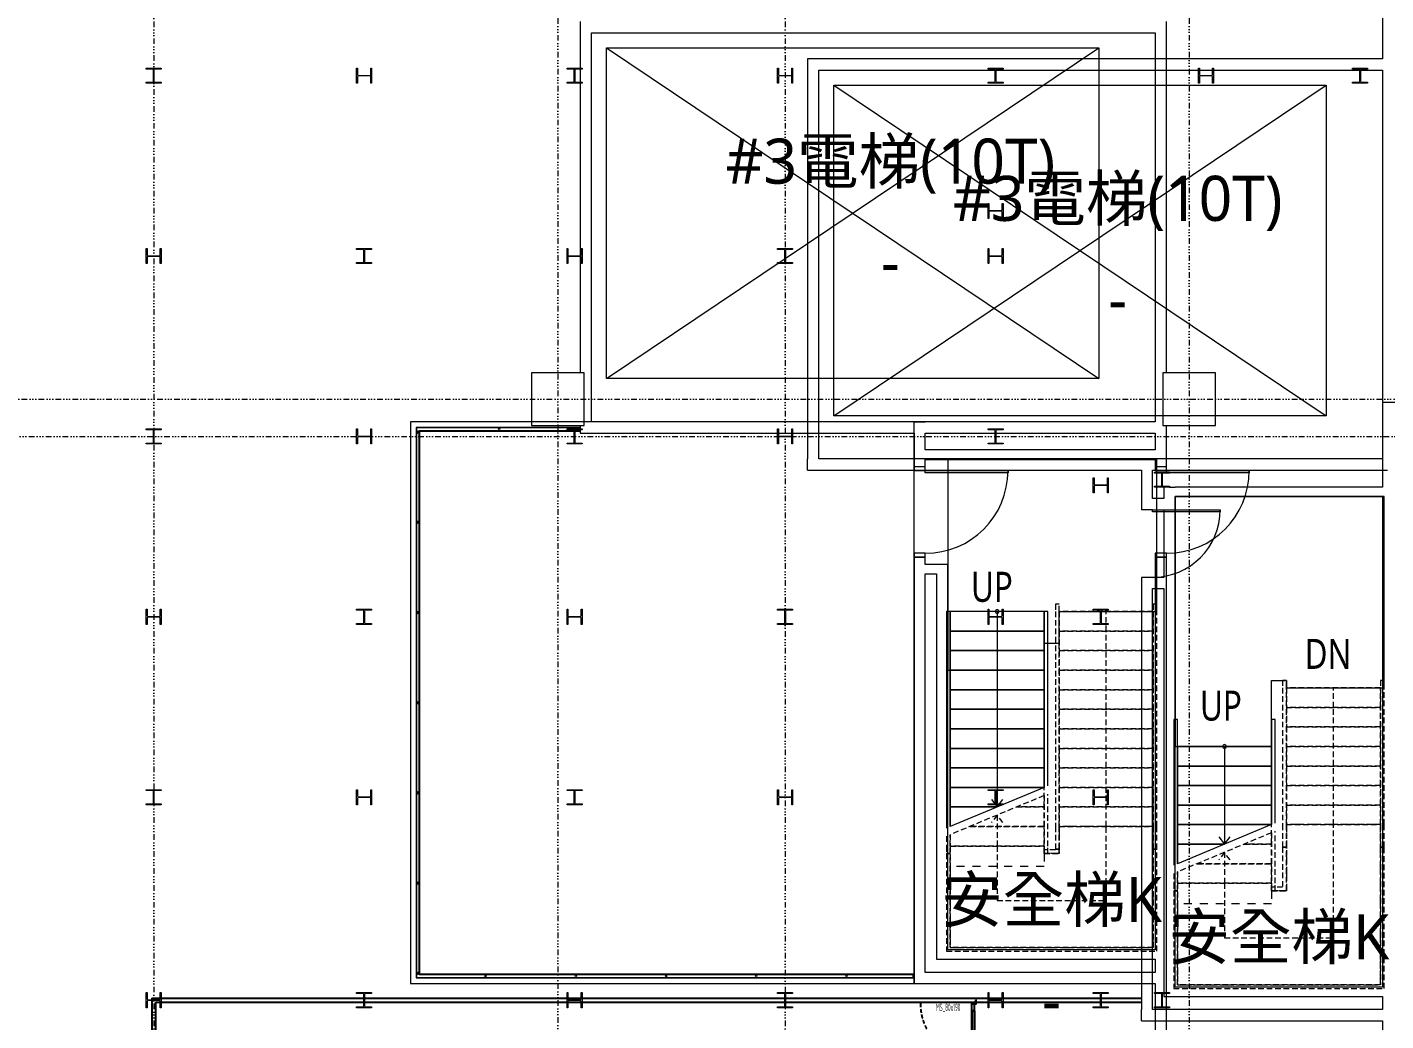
# Model space of a CAD drawing. Extents: x -168053 to 290600, y -560063 to 131745.
# Drawn here: x 225117 to 243193, y 37225 to 50445 of the extents above; entities that cross this region are included whole.
import ezdxf
from ezdxf.enums import TextEntityAlignment as Align

# ---------------------------------------------------------------- set-up
doc = ezdxf.new("R2010")
doc.units = 0
doc.header["$LTSCALE"] = 250
for name, pattern in [('H12PL1$0$JJP_三點線', [0.9, 0.3, -0.15, 0, -0.15, 0, -0.15, 0, -0.15]), ('H12PL1$0$JJP_虛線(退縮線、投影線、地下室範圍、非屬本工程、圖面分區)', [0.45, 0.3, -0.15]), ('H12PL1$0$虛線', [0.846667, 0.423333, -0.423333]), ('H12PL25$0$JJP_三點線', [0.9, 0.3, -0.15, 0, -0.15, 0, -0.15, 0, -0.15]), ('H12PL25$0$JJP_虛線(退縮線、投影線、地下室範圍、非屬本工程、圖面分區)', [0.45, 0.3, -0.15]), ('H12PL25$0$虛線', [0.846667, 0.423333, -0.423333]), ('XFDP20$0$HIDDEN', [0.3, 0.2, -0.1])]:
    doc.linetypes.add(name, pattern=pattern)
for name, color, linetype in [('H12PL1$0$A-OBJE-2D', 252, 'Continuous'), ('H12PL1$0$A-RAIL', 252, 'Continuous'), ('H12PL1$0$A-STRS', 252, 'Continuous'), ('H12PL1$0$A-TEXT', 252, 'Continuous'), ('H12PL1$0$A-WALL-IN', 252, 'Continuous'), ('H12PL1$0$A-ZONE', 252, 'Continuous'), ('H12PL1$0$Door', 252, 'Continuous'), ('H12PL1$0$S-COL', 252, 'Continuous'), ('H12PL1$0$S-GRID', 252, 'Continuous'), ('H12PL1$0$S-SLAB-SHOW', 252, 'Continuous'), ('H12PL25$0$A-OBJE-2D', 252, 'Continuous'), ('H12PL25$0$A-STRS', 252, 'Continuous'), ('H12PL25$0$A-TEXT', 252, 'Continuous'), ('H12PL25$0$A-WALL-IN', 252, 'Continuous'), ('H12PL25$0$A-ZONE', 252, 'Continuous'), ('H12PL25$0$Door', 252, 'Continuous'), ('H12PL25$0$S-COL', 252, 'Continuous'), ('H12PL25$0$S-GRID', 252, 'Continuous'), ('H12PL25$0$S-SLAB-SHOW', 252, 'Continuous'), ('XFDP20$0$A-Door (8K)', 2, 'Continuous'), ('XFDP20$0$A-W-P3_(8K)', 9, 'Continuous')]:
    doc.layers.add(name, color=color, linetype=linetype)
doc.styles.add('H12PL1$0$Standard', font='', dxfattribs={"width": 0.8})
doc.styles.add('H12PL25$0$Standard', font='', dxfattribs={"width": 0.8})
doc.styles.add('XFDP20$0$AA-TXT', font='isocp.shx', dxfattribs={"width": 0.8, "bigfont": 'china.shx'})
doc.styles.get('H12PL1$0$Standard').set_extended_font_data('Microsoft JhengHei')
doc.styles.get('H12PL25$0$Standard').set_extended_font_data('Microsoft JhengHei')

# ---------------------------------------------------------------- blocks, each defined once
blk = doc.blocks.new('XFDP20$0$GAD2205')
blk.add_lwpolyline([(0, 1), (0, 1), (-18, 1, -0.414214), (-18, 2), (-18, 3, -0.414214), (-18, 3), (-14, 3, 0.414214), (-13, 4), (-13, 4, 0.414214), (-14, 4), (-18, 4, -0.414214), (-18, 5), (-18, 12, -0.414214), (-18, 12), (-18, 12, 0.414214), (-18, 12), (-18, 14, 0.72636), (-19, 14), (-19, 13, 0.158507), (-19, 13), (-19, 0, 0.414214), (-19, 0), (19, 0, 0.414214), (19, 0), (19, 13, 0.158507), (19, 13), (19, 14, 0.72636), (18, 14), (18, 12, 0.414214), (18, 12, -0.414214), (18, 12), (18, 5, -0.414214), (18, 4), (14, 4, 0.414214), (13, 4), (13, 4, 0.414214), (14, 3), (18, 3, -0.414214), (18, 3), (18, 2, -0.414214), (18, 1), (0, 1)], format="xyb", close=True)
blk = doc.blocks.new('XFDP20$0$Door-S80ap')
for p, q in [((8.8, 70.4), (8.8, 75.3)), ((8.8, 75.3), (9.6, 75.3)), ((9.6, 75.3), (9.6, 70.4)), ((9.6, 70.4), (8.8, 70.4))]:
    blk.add_line(p, q)
blk.add_lwpolyline([(4.8, 70.4), (4.8, 75.3), (4, 75.3), (4, 70.4)], close=True)
at = {"ltscale": 5}
for points in [[(8.8, 67.8), (8.8, 77.9), (4.8, 77.9), (4.8, 67.8)], [(5, 67.5), (5, 14.8), (5, 14.8), (5, 67.5)], [(8.6, 14.8), (8.5, 14.8), (8.5, 67.5), (8.6, 67.5)], [(8.8, 4.3), (8.8, 14.4), (4.8, 14.4), (4.8, 4.3)]]:
    blk.add_lwpolyline(points, close=True, dxfattribs=at)
blk.add_lwpolyline([(4.8, 67.9), (4.8, 66.7, 0.158507), (4.9, 66.7), (4.9, 66.5, 0.72636), (5, 66.6), (5, 66.7, 0.414214), (5, 66.7, -0.414214), (4.9, 66.8), (4.9, 67.5, -0.414214), (5, 67.5), (5.4, 67.5, 0.414214), (5.4, 67.5), (5.4, 67.6, 0.414214), (5.4, 67.6), (5, 67.6, -0.414214), (4.9, 67.6), (4.9, 67.8, -0.414214), (5, 67.8), (6.8, 67.8), (6.8, 67.8), (6.8, 67.8), (8.6, 67.8, -0.414214), (8.6, 67.8), (8.6, 67.6, -0.414214), (8.6, 67.6), (8.2, 67.6, 0.414214), (8.1, 67.6), (8.1, 67.5, 0.414214), (8.2, 67.5), (8.6, 67.5, -0.414214), (8.6, 67.5), (8.6, 66.8, -0.414214), (8.6, 66.7), (8.6, 66.7, 0.414214), (8.6, 66.7), (8.6, 66.6, 0.72636), (8.6, 66.5), (8.7, 66.7, 0.158507), (8.7, 66.7), (8.7, 67.9, 0.414214), (8.7, 67.9), (4.9, 67.9, 0.414214)], format="xyb", close=True, dxfattribs=at)
at = {"ltscale": 500}
for points in [[(3.2, -0.6), (3.2, 3.9), (3, 3.9), (3, -0.6)], [(8.5, 4.8), (4, 4.8), (4, 4.6), (8.5, 4.6)]]:
    blk.add_lwpolyline(points, close=True, dxfattribs=at)
at = {"linetype": 'XFDP20$0$HIDDEN', "ltscale": 0.1}
blk.add_arc((3.4, 4.4), 73.6, 0, 84.8641, dxfattribs=at)
at = {"ltscale": 500, "extrusion": (0, 0, -1)}
blk.add_ellipse((3.4, 4.4), major_axis=(-0.495, 0.495), ratio=1, start_param=5.497787, end_param=11.780972, dxfattribs=at)
at = {"ltscale": 5, "xscale": 0.1000000000058208, "yscale": 0.1000000000058208, "zscale": 0.1000000000058208}
blk.add_blockref('XFDP20$0$GAD2205', (6.8, 14.3), dxfattribs=at)
at = {"color": 9, "style": 'XFDP20$0$AA-TXT', "width": 0.45}
blk.add_attdef('100x240', text='', height=10, dxfattribs=at).set_placement((40, 10), align=Align.MIDDLE)
blk = doc.blocks.new('XFDP20')
at = {"layer": 'XFDP20$0$A-W-P3_(8K)', "ltscale": 0.5}
for p, q in [((226775, 37525), (226775, 30350)), ((226775, 37525), (239940, 37525)), ((226825, 37475), (226825, 30350)), ((226825, 37475), (239940, 37475))]:
    blk.add_line(p, q, dxfattribs=at)
at = {"layer": 'XFDP20$0$A-Door (8K)'}
ref = blk.add_blockref('XFDP20$0$Door-S80ap', (237770, 37500), dxfattribs=dict(at, xscale=10, yscale=10, zscale=10, rotation=180))
ref.add_attrib('100x240', 'MS_80x190', dxfattribs={"layer": '0', "color": 9, "height": 100, "rotation": 180, "style": 'XFDP20$0$AA-TXT', "text_generation_flag": 6, "width": 0.45}).set_placement((237370, 37400), align=Align.MIDDLE)
blk = doc.blocks.new('H12PL25')
at = {"layer": 'H12PL25$0$A-OBJE-2D', "lineweight": 0}
for p, q in [((235850, 45275), (242400, 49675)), ((235850, 49675), (242400, 45275)), ((235850, 45275), (235850, 49675)), ((235850, 49675), (242400, 49675)), ((242400, 49675), (242400, 45275)), ((242400, 45275), (235850, 45275))]:
    blk.add_line(p, q, dxfattribs=at)
at = {"layer": 'H12PL25$0$A-STRS', "linetype": 'H12PL25$0$JJP_虛線(退縮線、投影線、地下室範圍、非屬本工程、圖面分區)', "lineweight": 0}
for p, q in [((241870, 41755), (241820, 41755)), ((241820, 41755), (241820, 41655)), ((241870, 41655), (241870, 41755)), ((243170, 41755), (243120, 41755)), ((243120, 41755), (243120, 41655)), ((243170, 41655), (243170, 41755)), ((241820, 41655), (241820, 39835)), ((241870, 39835), (241870, 41655)), ((243120, 41655), (241870, 41655)), ((241870, 41655), (241870, 41395)), ((243120, 41655), (241870, 41655)), ((241870, 41655), (241870, 41395)), ((242495, 41395), (242495, 41655)), ((243120, 41655), (243120, 39835)), ((243120, 41395), (243120, 41655)), ((243120, 41395), (243120, 41655)), ((243170, 39835), (243170, 41655)), ((243120, 41395), (241870, 41395)), ((241870, 41395), (241870, 41135)), ((241870, 41395), (243120, 41395)), ((243120, 41395), (241870, 41395)), ((241870, 41395), (241870, 41135)), ((241870, 41395), (243120, 41395)), ((242495, 39835), (242495, 41395)), ((243120, 41135), (243120, 41395)), ((243120, 41135), (243120, 41395)), ((243120, 41135), (241870, 41135)), ((241870, 41135), (241870, 40875)), ((241870, 41135), (243120, 41135)), ((243120, 41135), (241870, 41135)), ((241870, 41135), (241870, 40875)), ((241870, 41135), (243120, 41135)), ((243120, 40875), (243120, 41135)), ((243120, 40875), (243120, 41135)), ((241670, 40875), (240420, 40875)), ((240420, 40875), (240420, 40615)), ((241670, 40875), (241669.98, 40875)), ((241670, 40615), (241670, 40875)), ((241670, 40615), (241670, 40875)), ((241870.02, 40875), (241870, 40875)), ((241870, 40875), (241870, 40615)), ((241870, 40875), (241870.02, 40875)), ((243120, 40875), (241870, 40875)), ((241870, 40875), (241870, 40615)), ((241870, 40875), (243120, 40875)), ((243120, 40875), (241870, 40875)), ((241870, 40875), (241870, 40615)), ((241870, 40875), (243120, 40875)), ((243120, 40615), (243120, 40875)), ((243120, 40615), (243120, 40875)), ((240420, 40615), (241670, 40615)), ((241670, 40615), (240420, 40615)), ((240420, 40615), (240420, 40355)), ((241669.98, 40615), (241670, 40615)), ((241670, 40615), (241669.98, 40615)), ((241670, 40355), (241670, 40615)), ((241670, 40355), (241670, 40615)), ((241870.02, 40615), (241870, 40615)), ((241870, 40615), (241870, 40355)), ((241870, 40615), (241870.02, 40615)), ((243120, 40615), (241870, 40615)), ((241870, 40615), (241870, 40355)), ((241870, 40615), (243120, 40615)), ((243120, 40615), (241870, 40615)), ((241870, 40615), (241870, 40355)), ((241870, 40615), (243120, 40615)), ((243120, 40355), (243120, 40615)), ((243120, 40355), (243120, 40615)), ((240420, 40355), (241670, 40355)), ((241670, 40355), (240420, 40355)), ((240420, 40355), (240420, 40095)), ((241669.98, 40355), (241670, 40355)), ((241670, 40355), (241669.98, 40355)), ((241670, 40095), (241670, 40355)), ((241670, 40095), (241670, 40355)), ((241870.02, 40355), (241870, 40355)), ((241870, 40355), (241870, 40095)), ((241870, 40355), (241870.02, 40355)), ((243120, 40355), (241870, 40355)), ((241870, 40355), (241870, 40095)), ((241870, 40355), (243120, 40355)), ((243120, 40355), (241870, 40355)), ((241870, 40355), (241870, 40095)), ((241870, 40355), (243120, 40355)), ((243120, 40095), (243120, 40355)), ((243120, 40095), (243120, 40355)), ((240420, 40095), (241670, 40095)), ((241670, 40095), (240420, 40095)), ((240420, 40095), (240420, 39835)), ((241669.98, 40095), (241670, 40095)), ((241670, 40095), (241669.98, 40095)), ((241670, 39835), (241670, 40095)), ((241670, 39835), (241670, 40095)), ((241870.02, 40095), (241870, 40095)), ((241870, 40095), (241870, 39918.2)), ((241870, 40095), (241870.02, 40095)), ((243120, 40095), (241870, 40095)), ((241870, 40095), (241870, 39835)), ((241870, 40095), (243120, 40095)), ((241870, 40095), (241870, 39835)), ((243120, 40095), (241870, 40095)), ((241870, 40095), (243120, 40095)), ((243120, 39835), (243120, 40095)), ((243120, 39835), (243120, 40095)), ((240420, 39835), (241670, 39835)), ((241670, 39835), (240420, 39835)), ((240420, 39835), (240420, 39575)), ((241669.98, 39835), (241670, 39835)), ((241670, 39835), (241669.98, 39835)), ((241670, 39575), (241670, 39835)), ((241820, 39835), (241820, 39535)), ((241870, 39535), (241870, 39835)), ((241870, 39835), (243120, 39835)), ((243120, 39835), (241870, 39835)), ((241870, 39835), (241870, 38955)), ((241870, 39835), (243120, 39835)), ((242495, 38330), (242495, 39835)), ((243120, 39835), (243120, 39535)), ((243120, 37705), (243120, 39835)), ((243170, 39535), (243170, 39835)), ((241670, 39726.69), (240420, 39206.69)), ((241670, 39726.69), (241670, 39055)), ((241670, 39575), (241670, 39726.69)), ((241720, 39055), (241720, 39747.49)), ((240420, 39575), (241045, 39575)), ((241045, 39575), (240420, 39575)), ((240420, 39575), (240420, 39315)), ((241045, 39466.69), (240970, 39366.69)), ((241045, 39466.69), (241045, 39055)), ((241120, 39366.69), (241045, 39466.69)), ((241305.36, 39575), (241670, 39575)), ((241670, 39575), (241305.36, 39575)), ((241305.36, 39575), (241670, 39575)), ((241670, 39575), (241305.36, 39575)), ((241670, 39315), (241670, 39575)), ((241670, 39315), (241670, 39575)), ((241870, 39535), (241820, 39535)), ((241820, 39535), (241820, 39005)), ((241820, 39535), (241870, 39535)), ((241870, 38955), (241870, 39535)), ((243170, 39535), (243120, 39535)), ((243120, 39535), (243120, 37705)), ((243120, 39535), (243170, 39535)), ((243170, 37655), (243170, 39535)), ((240680.36, 39315), (241670, 39315)), ((241670, 39315), (240680.36, 39315)), ((240680.36, 39315), (241670, 39315)), ((241670, 39315), (240680.36, 39315)), ((241670, 39055), (241670, 39315)), ((241670, 39055), (241670, 39315)), ((240370, 39185.89), (240370, 39055)), ((240370, 39055), (240370, 38955)), ((240420, 39055), (240420, 39206.69)), ((240420, 39206.69), (240420, 39055)), ((240420, 39206.69), (240420, 39055)), ((240420, 38955), (240420, 39055)), ((240420, 39055), (241670, 39055)), ((241670, 39055), (240420, 39055)), ((241670, 39055), (240420, 39055)), ((241670, 39055), (240420, 39055)), ((240420, 39055), (241670, 39055)), ((241670, 39055), (240420, 39055)), ((240420, 39055), (240420, 37705)), ((241045, 39055), (241045, 38330)), ((241670, 39055), (241670, 38955)), ((241670, 38955), (241670, 39055)), ((241720, 38955), (241720, 39055)), ((240370, 38955), (240420, 38955)), ((240370, 38955), (240370, 37655)), ((240420, 38955), (240370, 38955)), ((240420, 37705), (240420, 38955)), ((241820, 39005), (241670, 39005)), ((241670, 39005), (241670, 38955)), ((241670, 38955), (241720, 38955)), ((241670, 38955), (241870, 38955)), ((241870, 38955), (241670, 38955)), ((241045, 38330), (242495, 38330)), ((240370, 37655), (243170, 37655)), ((243120, 37705), (240420, 37705)), ((240420, 37705), (243120, 37705))]:
    blk.add_line(p, q, dxfattribs=at)
at = {"layer": 'H12PL25$0$A-STRS', "lineweight": 0}
for p, q in [((240370, 41235), (240370, 40875)), ((240420, 41235), (240370, 41235)), ((240420, 40875), (240420, 41235)), ((241670, 41235), (241670, 40875)), ((241720, 41235), (241670, 41235)), ((241720, 40875), (241720, 41235)), ((240370, 40875), (240370, 39294.2)), ((240420, 39315), (240420, 40875)), ((241670, 40875), (240420, 40875)), ((240420, 40875), (240420, 40615)), ((241045, 40875), (241045, 40615)), ((241670, 40875), (241670, 39835)), ((241670, 40615), (241670, 40875)), ((241720, 39855.8), (241720, 40875)), ((240420, 40615), (241670, 40615)), ((241670, 40615), (240420, 40615)), ((240420, 40615), (240420, 40355)), ((241045, 40615), (241045, 39575)), ((241670, 40355), (241670, 40615)), ((240420, 40355), (241670, 40355)), ((241670, 40355), (240420, 40355)), ((240420, 40355), (240420, 40095)), ((241670, 40095), (241670, 40355)), ((240420, 40095), (241670, 40095)), ((241670, 40095), (240420, 40095)), ((240420, 40095), (240420, 39835)), ((241670, 39835), (241670, 40095)), ((240420, 39835), (241670, 39835)), ((241670, 39835), (240420, 39835)), ((240420, 39835), (240420, 39575)), ((241670, 39835), (240420, 39315)), ((240970, 39675), (241045, 39575)), ((241045, 39575), (241120, 39675)), ((240420, 39575), (241045, 39575)), ((241045, 39575), (240420, 39575)), ((240420, 39575), (240420, 39315))]:
    blk.add_line(p, q, dxfattribs=at)
at = {"layer": 'H12PL25$0$A-STRS', "linetype": 'H12PL25$0$虛線', "lineweight": 0}
for p, q in [((243120, 39835), (241870, 39835)), ((241870, 39835), (241870, 38955)), ((243120, 37705), (243120, 39835)), ((241870, 38955), (241670, 38955)), ((241670, 38955), (241670, 38782.97)), ((241670, 38782.97), (240420, 38782.97)), ((240420, 38782.97), (240420, 37705)), ((240420, 37705), (243120, 37705))]:
    blk.add_line(p, q, dxfattribs=at)
at = {"layer": 'H12PL25$0$A-STRS', "lineweight": 0, "flags": 128}
blk.add_lwpolyline([(241020, 40875, 1), (241070, 40875, 1)], format="xyb", close=True, dxfattribs=at)
at = {"layer": 'H12PL25$0$A-WALL-IN', "lineweight": 0}
for p, q in [((240090, 44025), (239940, 44025)), ((240090, 43125), (239940, 43125))]:
    blk.add_line(p, q, dxfattribs=at)
at = {"layer": 'H12PL25$0$A-WALL-IN', "lineweight": 0, "flags": 128}
for points in [[(243150, 75375), (243150, 50025)], [(235500, 50025), (235500, 49875)], [(243150, 50025), (235500, 50025)], [(235500, 49875), (235500, 44700)], [(235650, 44700), (235650, 49875)], [(235650, 49875), (237996, 49875)], [(238004, 49875), (240700, 49875)], [(240712, 49875), (240888, 49875)], [(240900, 49875), (242846, 49875)], [(242854, 49875), (243150, 49875)], [(243150, 49875), (243150, 44700)], [(243150, 45450), (243150, 45385)], [(244050, 45450), (243150, 45450)], [(243150, 45385), (243150, 44550)], [(235500, 44550), (235500, 44700)], [(240015, 44700), (235650, 44700)], [(243150, 44700), (240015, 44700)], [(235500, 44550), (239940, 44550)], [(239940, 44550), (239940, 44025)], [(240090, 44175), (240090, 44550)], [(240090, 44550), (243150, 44550)], [(243150, 44550), (243150, 44325)], [(243150, 44550), (243215, 44550)], [(240240, 44325), (240240, 44175)], [(240315, 44325), (240390, 44325)], [(243150, 44325), (240390, 44325)], [(240240, 44175), (240090, 44175)], [(240390, 37675), (240390, 44200)], [(240390, 44200), (243150, 44200)], [(243150, 44200), (243150, 37675)], [(240090, 44025), (240240, 44025)], [(240240, 44025), (240240, 43125)], [(239940, 43125), (239940, 37375)], [(240240, 43125), (240090, 43125)], [(240090, 42975), (240240, 42975)], [(240090, 37375), (240090, 42975)], [(240240, 42975), (240240, 37550)], [(243150, 37675), (240390, 37675)], [(240240, 37550), (240390, 37550)], [(240390, 37550), (243150, 37550)], [(243150, 37550), (243150, 37375)], [(239940, 37225), (239940, 37375)], [(243150, 37375), (240090, 37375)], [(239940, 37225), (243150, 37225)], [(243150, 37225), (243150, 450)]]:
    blk.add_lwpolyline(points, dxfattribs=at)
at = {"layer": 'H12PL25$0$Door', "lineweight": 0}
for p, q in [((240090, 44025), (239940, 44025)), ((240090, 44025), (240990, 44025)), ((240090, 43995), (240090, 44025)), ((240990, 43995), (240090, 43995)), ((240990, 44025), (240990, 43995)), ((240090, 43125), (239940, 43125))]:
    blk.add_line(p, q, dxfattribs=at)
blk.add_arc((240090, 44025), 900, 270, 0, dxfattribs=at)
at = {"layer": 'H12PL25$0$S-COL', "lineweight": 0, "flags": 128}
for points in [[(226700, 49700), (226700, 49712), (226783, 49712, 0.41421356), (226796, 49725), (226796, 49875, 0.41421356), (226783, 49888), (226700, 49888), (226700, 49900), (226900, 49900), (226900, 49888), (226817, 49888, 0.41421356), (226804, 49875), (226804, 49725, 0.41421356), (226817, 49712), (226900, 49712), (226900, 49700)], [(229500, 49900), (229512, 49900), (229512, 49817, 0.41421356), (229525, 49804), (229675, 49804, 0.41421356), (229688, 49817), (229688, 49900), (229700, 49900), (229700, 49700), (229688, 49700), (229688, 49783, 0.41421356), (229675, 49796), (229525, 49796, 0.41421356), (229512, 49783), (229512, 49700), (229500, 49700)], [(232300, 49700), (232300, 49712), (232383, 49712, 0.41421356), (232396, 49725), (232396, 49875, 0.41421356), (232383, 49888), (232300, 49888), (232300, 49900), (232500, 49900), (232500, 49888), (232417, 49888, 0.41421356), (232404, 49875), (232404, 49725, 0.41421356), (232417, 49712), (232500, 49712), (232500, 49700)], [(235100, 49900), (235112, 49900), (235112, 49817, 0.41421356), (235125, 49804), (235275, 49804, 0.41421356), (235288, 49817), (235288, 49900), (235300, 49900), (235300, 49700), (235288, 49700), (235288, 49783, 0.41421356), (235275, 49796), (235125, 49796, 0.41421356), (235112, 49783), (235112, 49700), (235100, 49700)], [(237900, 49700), (237900, 49712), (237983, 49712, 0.41421356), (237996, 49725), (237996, 49875, 0.41421356), (237983, 49888), (237900, 49888), (237900, 49900), (238100, 49900), (238100, 49888), (238017, 49888, 0.41421356), (238004, 49875), (238004, 49725, 0.41421356), (238017, 49712), (238100, 49712), (238100, 49700)], [(240700, 49900), (240712, 49900), (240712, 49817, 0.41421356), (240725, 49804), (240875, 49804, 0.41421356), (240888, 49817), (240888, 49900), (240900, 49900), (240900, 49700), (240888, 49700), (240888, 49783, 0.41421356), (240875, 49796), (240725, 49796, 0.41421356), (240712, 49783), (240712, 49700), (240700, 49700)], [(242750, 49700), (242750, 49712), (242833, 49712, 0.41421356), (242846, 49725), (242846, 49875, 0.41421356), (242833, 49888), (242750, 49888), (242750, 49900), (242950, 49900), (242950, 49888), (242867, 49888, 0.41421356), (242854, 49875), (242854, 49725, 0.41421356), (242867, 49712), (242950, 49712), (242950, 49700)], [(237900, 48100), (237912, 48100), (237912, 48017, 0.41421356), (237925, 48004), (238075, 48004, 0.41421356), (238088, 48017), (238088, 48100), (238100, 48100), (238100, 47900), (238088, 47900), (238088, 47983, 0.41421356), (238075, 47996), (237925, 47996, 0.41421356), (237912, 47983), (237912, 47900), (237900, 47900)], [(226700, 47500), (226712, 47500), (226712, 47417, 0.41421356), (226725, 47404), (226875, 47404, 0.41421356), (226888, 47417), (226888, 47500), (226900, 47500), (226900, 47300), (226888, 47300), (226888, 47383, 0.41421356), (226875, 47396), (226725, 47396, 0.41421356), (226712, 47383), (226712, 47300), (226700, 47300)], [(229500, 47300), (229500, 47312), (229583, 47312, 0.41421356), (229596, 47325), (229596, 47475, 0.41421356), (229583, 47488), (229500, 47488), (229500, 47500), (229700, 47500), (229700, 47488), (229617, 47488, 0.41421356), (229604, 47475), (229604, 47325, 0.41421356), (229617, 47312), (229700, 47312), (229700, 47300)], [(232300, 47500), (232312, 47500), (232312, 47417, 0.41421356), (232325, 47404), (232475, 47404, 0.41421356), (232488, 47417), (232488, 47500), (232500, 47500), (232500, 47300), (232488, 47300), (232488, 47383, 0.41421356), (232475, 47396), (232325, 47396, 0.41421356), (232312, 47383), (232312, 47300), (232300, 47300)], [(235100, 47300), (235100, 47312), (235183, 47312, 0.41421356), (235196, 47325), (235196, 47475, 0.41421356), (235183, 47488), (235100, 47488), (235100, 47500), (235300, 47500), (235300, 47488), (235217, 47488, 0.41421356), (235204, 47475), (235204, 47325, 0.41421356), (235217, 47312), (235300, 47312), (235300, 47300)], [(237900, 47500), (237912, 47500), (237912, 47417, 0.41421356), (237925, 47404), (238075, 47404, 0.41421356), (238088, 47417), (238088, 47500), (238100, 47500), (238100, 47300), (238088, 47300), (238088, 47383, 0.41421356), (238075, 47396), (237925, 47396, 0.41421356), (237912, 47383), (237912, 47300), (237900, 47300)], [(226700, 44900), (226700, 44912), (226783, 44912, 0.41421356), (226796, 44925), (226796, 45075, 0.41421356), (226783, 45088), (226700, 45088), (226700, 45100), (226900, 45100), (226900, 45088), (226817, 45088, 0.41421356), (226804, 45075), (226804, 44925, 0.41421356), (226817, 44912), (226900, 44912), (226900, 44900)], [(229500, 45100), (229512, 45100), (229512, 45017, 0.41421356), (229525, 45004), (229675, 45004, 0.41421356), (229688, 45017), (229688, 45100), (229700, 45100), (229700, 44900), (229688, 44900), (229688, 44983, 0.41421356), (229675, 44996), (229525, 44996, 0.41421356), (229512, 44983), (229512, 44900), (229500, 44900)], [(232300, 44900), (232300, 44912), (232383, 44912, 0.41421356), (232396, 44925), (232396, 45075, 0.41421356), (232383, 45088), (232300, 45088), (232300, 45100), (232500, 45100), (232500, 45088), (232417, 45088, 0.41421356), (232404, 45075), (232404, 44925, 0.41421356), (232417, 44912), (232500, 44912), (232500, 44900)], [(235100, 45100), (235112, 45100), (235112, 45017, 0.41421356), (235125, 45004), (235275, 45004, 0.41421356), (235288, 45017), (235288, 45100), (235300, 45100), (235300, 44900), (235288, 44900), (235288, 44983, 0.41421356), (235275, 44996), (235125, 44996, 0.41421356), (235112, 44983), (235112, 44900), (235100, 44900)], [(237900, 44900), (237900, 44912), (237983, 44912, 0.41421356), (237996, 44925), (237996, 45075, 0.41421356), (237983, 45088), (237900, 45088), (237900, 45100), (238100, 45100), (238100, 45088), (238017, 45088, 0.41421356), (238004, 45075), (238004, 44925, 0.41421356), (238017, 44912), (238100, 44912), (238100, 44900)], [(240115, 44325), (240115, 44337), (240198, 44337, 0.41421356), (240211, 44350), (240211, 44500, 0.41421356), (240198, 44513), (240115, 44513), (240115, 44525), (240315, 44525), (240315, 44513), (240232, 44513, 0.41421356), (240219, 44500), (240219, 44350, 0.41421356), (240232, 44337), (240315, 44337), (240315, 44325)], [(239300, 44450), (239312, 44450), (239312, 44367, 0.41421356), (239325, 44354), (239475, 44354, 0.41421356), (239488, 44367), (239488, 44450), (239500, 44450), (239500, 44250), (239488, 44250), (239488, 44333, 0.41421356), (239475, 44346), (239325, 44346, 0.41421356), (239312, 44333), (239312, 44250), (239300, 44250)], [(226700, 42700), (226712, 42700), (226712, 42617, 0.41421356), (226725, 42604), (226875, 42604, 0.41421356), (226888, 42617), (226888, 42700), (226900, 42700), (226900, 42500), (226888, 42500), (226888, 42583, 0.41421356), (226875, 42596), (226725, 42596, 0.41421356), (226712, 42583), (226712, 42500), (226700, 42500)], [(229500, 42500), (229500, 42512), (229583, 42512, 0.41421356), (229596, 42525), (229596, 42675, 0.41421356), (229583, 42688), (229500, 42688), (229500, 42700), (229700, 42700), (229700, 42688), (229617, 42688, 0.41421356), (229604, 42675), (229604, 42525, 0.41421356), (229617, 42512), (229700, 42512), (229700, 42500)], [(232300, 42700), (232312, 42700), (232312, 42617, 0.41421356), (232325, 42604), (232475, 42604, 0.41421356), (232488, 42617), (232488, 42700), (232500, 42700), (232500, 42500), (232488, 42500), (232488, 42583, 0.41421356), (232475, 42596), (232325, 42596, 0.41421356), (232312, 42583), (232312, 42500), (232300, 42500)], [(235100, 42500), (235100, 42512), (235183, 42512, 0.41421356), (235196, 42525), (235196, 42675, 0.41421356), (235183, 42688), (235100, 42688), (235100, 42700), (235300, 42700), (235300, 42688), (235217, 42688, 0.41421356), (235204, 42675), (235204, 42525, 0.41421356), (235217, 42512), (235300, 42512), (235300, 42500)], [(237900, 42700), (237912, 42700), (237912, 42617, 0.41421356), (237925, 42604), (238075, 42604, 0.41421356), (238088, 42617), (238088, 42700), (238100, 42700), (238100, 42500), (238088, 42500), (238088, 42583, 0.41421356), (238075, 42596), (237925, 42596, 0.41421356), (237912, 42583), (237912, 42500), (237900, 42500)], [(239300, 42500), (239300, 42512), (239383, 42512, 0.41421356), (239396, 42525), (239396, 42675, 0.41421356), (239383, 42688), (239300, 42688), (239300, 42700), (239500, 42700), (239500, 42688), (239417, 42688, 0.41421356), (239404, 42675), (239404, 42525, 0.41421356), (239417, 42512), (239500, 42512), (239500, 42500)], [(226700, 40100), (226700, 40112), (226783, 40112, 0.41421356), (226796, 40125), (226796, 40275, 0.41421356), (226783, 40288), (226700, 40288), (226700, 40300), (226900, 40300), (226900, 40288), (226817, 40288, 0.41421356), (226804, 40275), (226804, 40125, 0.41421356), (226817, 40112), (226900, 40112), (226900, 40100)], [(229500, 40300), (229512, 40300), (229512, 40217, 0.41421356), (229525, 40204), (229675, 40204, 0.41421356), (229688, 40217), (229688, 40300), (229700, 40300), (229700, 40100), (229688, 40100), (229688, 40183, 0.41421356), (229675, 40196), (229525, 40196, 0.41421356), (229512, 40183), (229512, 40100), (229500, 40100)], [(232300, 40100), (232300, 40112), (232383, 40112, 0.41421356), (232396, 40125), (232396, 40275, 0.41421356), (232383, 40288), (232300, 40288), (232300, 40300), (232500, 40300), (232500, 40288), (232417, 40288, 0.41421356), (232404, 40275), (232404, 40125, 0.41421356), (232417, 40112), (232500, 40112), (232500, 40100)], [(235100, 40300), (235112, 40300), (235112, 40217, 0.41421356), (235125, 40204), (235275, 40204, 0.41421356), (235288, 40217), (235288, 40300), (235300, 40300), (235300, 40100), (235288, 40100), (235288, 40183, 0.41421356), (235275, 40196), (235125, 40196, 0.41421356), (235112, 40183), (235112, 40100), (235100, 40100)], [(237900, 40100), (237900, 40112), (237983, 40112, 0.41421356), (237996, 40125), (237996, 40275, 0.41421356), (237983, 40288), (237900, 40288), (237900, 40300), (238100, 40300), (238100, 40288), (238017, 40288, 0.41421356), (238004, 40275), (238004, 40125, 0.41421356), (238017, 40112), (238100, 40112), (238100, 40100)], [(239300, 40300), (239312, 40300), (239312, 40217, 0.41421356), (239325, 40204), (239475, 40204, 0.41421356), (239488, 40217), (239488, 40300), (239500, 40300), (239500, 40100), (239488, 40100), (239488, 40183, 0.41421356), (239475, 40196), (239325, 40196, 0.41421356), (239312, 40183), (239312, 40100), (239300, 40100)], [(226700, 37600), (226712, 37600), (226712, 37517, 0.41421356), (226725, 37504), (226875, 37504, 0.41421356), (226888, 37517), (226888, 37600), (226900, 37600), (226900, 37400), (226888, 37400), (226888, 37483, 0.41421356), (226875, 37496), (226725, 37496, 0.41421356), (226712, 37483), (226712, 37400), (226700, 37400)], [(229500, 37400), (229500, 37412), (229583, 37412, 0.41421356), (229596, 37425), (229596, 37575, 0.41421356), (229583, 37588), (229500, 37588), (229500, 37600), (229700, 37600), (229700, 37588), (229617, 37588, 0.41421356), (229604, 37575), (229604, 37425, 0.41421356), (229617, 37412), (229700, 37412), (229700, 37400)], [(232300, 37600), (232312, 37600), (232312, 37517, 0.41421356), (232325, 37504), (232475, 37504, 0.41421356), (232488, 37517), (232488, 37600), (232500, 37600), (232500, 37400), (232488, 37400), (232488, 37483, 0.41421356), (232475, 37496), (232325, 37496, 0.41421356), (232312, 37483), (232312, 37400), (232300, 37400)], [(235100, 37400), (235100, 37412), (235183, 37412, 0.41421356), (235196, 37425), (235196, 37575, 0.41421356), (235183, 37588), (235100, 37588), (235100, 37600), (235300, 37600), (235300, 37588), (235217, 37588, 0.41421356), (235204, 37575), (235204, 37425, 0.41421356), (235217, 37412), (235300, 37412), (235300, 37400)], [(237900, 37600), (237912, 37600), (237912, 37517, 0.41421356), (237925, 37504), (238075, 37504, 0.41421356), (238088, 37517), (238088, 37600), (238100, 37600), (238100, 37400), (238088, 37400), (238088, 37483, 0.41421356), (238075, 37496), (237925, 37496, 0.41421356), (237912, 37483), (237912, 37400), (237900, 37400)], [(239300, 37400), (239300, 37412), (239383, 37412, 0.41421356), (239396, 37425), (239396, 37575, 0.41421356), (239383, 37588), (239300, 37588), (239300, 37600), (239500, 37600), (239500, 37588), (239417, 37588, 0.41421356), (239404, 37575), (239404, 37425, 0.41421356), (239417, 37412), (239500, 37412), (239500, 37400)], [(240115, 37400), (240115, 37412), (240198, 37412, 0.41421356), (240211, 37425), (240211, 37575, 0.41421356), (240198, 37588), (240115, 37588), (240115, 37600), (240315, 37600), (240315, 37588), (240232, 37588, 0.41421356), (240219, 37575), (240219, 37425, 0.41421356), (240232, 37412), (240315, 37412), (240315, 37400)]]:
    blk.add_lwpolyline(points, format="xyb", close=True, dxfattribs=at)
at = {"layer": 'H12PL25$0$S-GRID', "linetype": 'H12PL25$0$JJP_三點線', "lineweight": 0}
for p, q in [((226800, 128250), (226800, -28000)), ((235200, 128250), (235200, -28000)), ((-29000, 45000), (289600, 45000))]:
    blk.add_line(p, q, dxfattribs=at)
at = {"layer": 'H12PL25$0$S-SLAB-SHOW', "lineweight": 0, "flags": 128}
blk.add_lwpolyline([(240390, 40875), (241670, 40875), (241670, 41755), (241870, 41755), (241870, 41655), (243170, 41655), (243170, 44200), (240390, 44200)], close=True, dxfattribs=at)
blk.add_blockref('XFDP20', (0, 0))
at = {"layer": 'H12PL25$0$A-TEXT', "linetype": 'Continuous', "lineweight": 0, "char_height": 400, "attachment_point": 4, "style": 'H12PL25$0$Standard'}
for s, insert in [('\\A1;DN', (242112.63, 42106.73)), ('\\A1;UP', (240720.44, 41416.16))]:
    blk.add_mtext(s, dxfattribs=dict(at, insert=insert))
at = {"layer": 'H12PL25$0$A-ZONE', "style": 'H12PL25$0$Standard'}
for s, p in [('#3電梯(10T)', (239625, 48467.4)), ('-', (239625, 47127.03)), ('安全梯K', (241770, 38643.92))]:
    blk.add_text(s, height=600, dxfattribs=at).set_placement(p, align=Align.TOP_CENTER)
blk = doc.blocks.new('H12PL1')
at = {"layer": 'H12PL1$0$A-OBJE-2D', "lineweight": 0}
for p, q in [((235850, 45275), (242400, 49675)), ((235850, 49675), (242400, 45275)), ((235850, 45275), (235850, 49675)), ((235850, 49675), (242400, 49675)), ((242400, 49675), (242400, 45275)), ((243150, 48975), (243150, 45975)), ((242400, 45275), (235850, 45275))]:
    blk.add_line(p, q, dxfattribs=at)
at = {"layer": 'H12PL1$0$A-RAIL', "lineweight": 0}
for p, q in [((235500, 44625), (233315, 44625)), ((233315, 44625), (233315, 37300)), ((235490, 44617.5), (233322.5, 44617.5)), ((235490, 44617.5), (233322.5, 44617.5)), ((233322.5, 44617.5), (233322.5, 37307.5)), ((233322.5, 44617.5), (233322.5, 37307.5)), ((233357.5, 44582.5), (235490, 44582.5)), ((233357.5, 44582.5), (235490, 44582.5)), ((233357.5, 37342.5), (233357.5, 44582.5)), ((233357.5, 37342.5), (233357.5, 44582.5)), ((233365, 44575), (235500, 44575)), ((233365, 37350), (233365, 44575)), ((235490, 44582.5), (235490, 44617.5)), ((235490, 44582.5), (235490, 44617.5)), ((235500, 44575), (235500, 44625)), ((233315, 37300), (239940, 37300)), ((233322.5, 37307.5), (239930, 37307.5)), ((233322.5, 37307.5), (239930, 37307.5)), ((239930, 37342.5), (233357.5, 37342.5)), ((239930, 37342.5), (233357.5, 37342.5)), ((239940, 37350), (233365, 37350)), ((239930, 37307.5), (239930, 37342.5)), ((239930, 37307.5), (239930, 37342.5)), ((239940, 37300), (239940, 37350))]:
    blk.add_line(p, q, dxfattribs=at)
at = {"layer": 'H12PL1$0$A-RAIL', "lineweight": 0, "flags": 128}
for points in [[(233327.5, 44562.5, 1), (233352.5, 44562.5, 1)], [(234420, 44612.5, 1), (234420, 44587.5, 1)], [(233327.5, 43362.5, 1), (233352.5, 43362.5, 1)], [(233327.5, 42162.5, 1), (233352.5, 42162.5, 1)], [(233327.5, 40962.5, 1), (233352.5, 40962.5, 1)], [(233327.5, 39762.5, 1), (233352.5, 39762.5, 1)], [(233327.5, 38562.5, 1), (233352.5, 38562.5, 1)], [(233327.5, 37362.5, 1), (233352.5, 37362.5, 1)], [(234240, 37312.5, 1), (234240, 37337.5, 1)], [(235440, 37312.5, 1), (235440, 37337.5, 1)], [(236640, 37312.5, 1), (236640, 37337.5, 1)], [(237840, 37312.5, 1), (237840, 37337.5, 1)], [(239040, 37312.5, 1), (239040, 37337.5, 1)]]:
    blk.add_lwpolyline(points, format="xyb", close=True, dxfattribs=at)
at = {"layer": 'H12PL1$0$A-STRS', "lineweight": 0}
for p, q in [((240370, 42175), (240370, 39294.2)), ((240420, 42175), (240370, 42175)), ((240420, 39315), (240420, 42175)), ((241670, 42175), (240420, 42175)), ((240420, 42175), (240420, 41915)), ((241045, 42175), (241045, 41915)), ((241670, 42175), (241670, 39835)), ((241720, 42175), (241670, 42175)), ((241670, 41915), (241670, 42175)), ((241720, 39855.8), (241720, 42175)), ((240420, 41915), (241670, 41915)), ((241670, 41915), (240420, 41915)), ((240420, 41915), (240420, 41655)), ((241045, 41915), (241045, 39575)), ((241670, 41655), (241670, 41915)), ((240420, 41655), (241670, 41655)), ((241670, 41655), (240420, 41655)), ((240420, 41655), (240420, 41395)), ((241670, 41395), (241670, 41655)), ((240420, 41395), (241670, 41395)), ((241670, 41395), (240420, 41395)), ((240420, 41395), (240420, 41135)), ((241670, 41135), (241670, 41395)), ((240420, 41135), (241670, 41135)), ((241670, 41135), (240420, 41135)), ((240420, 41135), (240420, 40875)), ((241670, 40875), (241670, 41135)), ((240420, 40875), (241670, 40875)), ((241670, 40875), (240420, 40875)), ((240420, 40875), (240420, 40615)), ((241670, 40615), (241670, 40875)), ((240420, 40615), (241670, 40615)), ((241670, 40615), (240420, 40615)), ((240420, 40615), (240420, 40355)), ((241670, 40355), (241670, 40615)), ((240420, 40355), (241670, 40355)), ((241670, 40355), (240420, 40355)), ((240420, 40355), (240420, 40095)), ((241670, 40095), (241670, 40355)), ((240420, 40095), (241670, 40095)), ((241670, 40095), (240420, 40095)), ((240420, 40095), (240420, 39835)), ((241670, 39835), (241670, 40095)), ((240420, 39835), (241670, 39835)), ((241670, 39835), (240420, 39835)), ((240420, 39835), (240420, 39575)), ((241670, 39835), (240420, 39315)), ((240970, 39675), (241045, 39575)), ((241045, 39575), (241120, 39675)), ((240420, 39575), (241045, 39575)), ((241045, 39575), (240420, 39575)), ((240420, 39575), (240420, 39315))]:
    blk.add_line(p, q, dxfattribs=at)
at = {"layer": 'H12PL1$0$A-STRS', "linetype": 'H12PL1$0$JJP_虛線(退縮線、投影線、地下室範圍、非屬本工程、圖面分區)', "lineweight": 0}
for p, q in [((241670, 42175), (240420, 42175)), ((240420, 42175), (240420, 41915)), ((241670, 42175), (241669.98, 42175)), ((241670, 41915), (241670, 42175)), ((241670, 41915), (241670, 42175)), ((241870, 42275), (241820, 42275)), ((241820, 42275), (241820, 42175)), ((241820, 42175), (241820, 39315)), ((241870, 42175), (241870, 42275)), ((241870.02, 42175), (241870, 42175)), ((241870, 42175), (241870, 41915)), ((241870, 39315), (241870, 42175)), ((243120, 42175), (241870, 42175)), ((241870, 42175), (241870, 41915)), ((243120, 42175), (241870, 42175)), ((241870, 42175), (241870, 41915)), ((242495, 41915), (242495, 42175)), ((243170, 42275), (243120, 42275)), ((243120, 42275), (243120, 42175)), ((243120, 42175), (243120, 39315)), ((243120, 41915), (243120, 42175)), ((243120, 41915), (243120, 42175)), ((243170, 42175), (243170, 42275)), ((243170, 39315), (243170, 42175)), ((240420, 41915), (241670, 41915)), ((241670, 41915), (240420, 41915)), ((240420, 41915), (240420, 41655)), ((241669.98, 41915), (241670, 41915)), ((241670, 41915), (241669.98, 41915)), ((241670, 41655), (241670, 41915)), ((241670, 41655), (241670, 41915)), ((241870.02, 41915), (241870, 41915)), ((241870, 41915), (241870, 41655)), ((241870, 41915), (241870.02, 41915)), ((243120, 41915), (241870, 41915)), ((241870, 41915), (241870, 41655)), ((241870, 41915), (243120, 41915)), ((243120, 41915), (241870, 41915)), ((241870, 41915), (241870, 41655)), ((241870, 41915), (243120, 41915)), ((242495, 39315), (242495, 41915)), ((243120, 41655), (243120, 41915)), ((243120, 41655), (243120, 41915)), ((240420, 41655), (241670, 41655)), ((241670, 41655), (240420, 41655)), ((240420, 41655), (240420, 41395)), ((241669.98, 41655), (241670, 41655)), ((241670, 41655), (241669.98, 41655)), ((241670, 41395), (241670, 41655)), ((241670, 41395), (241670, 41655)), ((241870.02, 41655), (241870, 41655)), ((241870, 41655), (241870, 41395)), ((241870, 41655), (241870.02, 41655)), ((243120, 41655), (241870, 41655)), ((241870, 41655), (241870, 41395)), ((241870, 41655), (243120, 41655)), ((243120, 41655), (241870, 41655)), ((241870, 41655), (241870, 41395)), ((241870, 41655), (243120, 41655)), ((243120, 41395), (243120, 41655)), ((243120, 41395), (243120, 41655)), ((240420, 41395), (241670, 41395)), ((241670, 41395), (240420, 41395)), ((240420, 41395), (240420, 41135)), ((241669.98, 41395), (241670, 41395)), ((241670, 41395), (241669.98, 41395)), ((241670, 41135), (241670, 41395)), ((241670, 41135), (241670, 41395)), ((241870.02, 41395), (241870, 41395)), ((241870, 41395), (241870, 41135)), ((241870, 41395), (241870.02, 41395)), ((243120, 41395), (241870, 41395)), ((241870, 41395), (241870, 41135)), ((241870, 41395), (243120, 41395)), ((243120, 41395), (241870, 41395)), ((241870, 41395), (241870, 41135)), ((241870, 41395), (243120, 41395)), ((243120, 41135), (243120, 41395)), ((243120, 41135), (243120, 41395)), ((240420, 41135), (241670, 41135)), ((241670, 41135), (240420, 41135)), ((240420, 41135), (240420, 40875)), ((241669.98, 41135), (241670, 41135)), ((241670, 41135), (241669.98, 41135)), ((241670, 40875), (241670, 41135)), ((241670, 40875), (241670, 41135)), ((241870.02, 41135), (241870, 41135)), ((241870, 41135), (241870, 40875)), ((241870, 41135), (241870.02, 41135)), ((243120, 41135), (241870, 41135)), ((241870, 41135), (241870, 40875)), ((241870, 41135), (243120, 41135)), ((243120, 41135), (241870, 41135)), ((241870, 41135), (241870, 40875)), ((241870, 41135), (243120, 41135)), ((243120, 40875), (243120, 41135)), ((243120, 40875), (243120, 41135)), ((240420, 40875), (241670, 40875)), ((241670, 40875), (240420, 40875)), ((240420, 40875), (240420, 40615)), ((241669.98, 40875), (241670, 40875)), ((241670, 40875), (241669.98, 40875)), ((241670, 40615), (241670, 40875)), ((241670, 40615), (241670, 40875)), ((241870.02, 40875), (241870, 40875)), ((241870, 40875), (241870, 40615)), ((241870, 40875), (241870.02, 40875)), ((243120, 40875), (241870, 40875)), ((241870, 40875), (241870, 40615)), ((241870, 40875), (243120, 40875)), ((243120, 40875), (241870, 40875)), ((241870, 40875), (241870, 40615)), ((241870, 40875), (243120, 40875)), ((243120, 40615), (243120, 40875)), ((243120, 40615), (243120, 40875)), ((240420, 40615), (241670, 40615)), ((241670, 40615), (240420, 40615)), ((240420, 40615), (240420, 40355)), ((241669.98, 40615), (241670, 40615)), ((241670, 40615), (241669.98, 40615)), ((241670, 40355), (241670, 40615)), ((241670, 40355), (241670, 40615)), ((241870.02, 40615), (241870, 40615)), ((241870, 40615), (241870, 40355)), ((241870, 40615), (241870.02, 40615)), ((243120, 40615), (241870, 40615)), ((241870, 40615), (241870, 40355)), ((241870, 40615), (243120, 40615)), ((243120, 40615), (241870, 40615)), ((241870, 40615), (241870, 40355)), ((241870, 40615), (243120, 40615)), ((243120, 40355), (243120, 40615)), ((243120, 40355), (243120, 40615)), ((240420, 40355), (241670, 40355)), ((241670, 40355), (240420, 40355)), ((240420, 40355), (240420, 40095)), ((241669.98, 40355), (241670, 40355)), ((241670, 40355), (241669.98, 40355)), ((241670, 40095), (241670, 40355)), ((241670, 40095), (241670, 40355)), ((241870.02, 40355), (241870, 40355)), ((241870, 40355), (241870, 40095)), ((241870, 40355), (241870.02, 40355)), ((243120, 40355), (241870, 40355)), ((241870, 40355), (241870, 40095)), ((241870, 40355), (243120, 40355)), ((243120, 40355), (241870, 40355)), ((241870, 40355), (241870, 40095)), ((241870, 40355), (243120, 40355)), ((243120, 40095), (243120, 40355)), ((243120, 40095), (243120, 40355)), ((240420, 40095), (241670, 40095)), ((241670, 40095), (240420, 40095)), ((240420, 40095), (240420, 39835)), ((241669.98, 40095), (241670, 40095)), ((241670, 40095), (241669.98, 40095)), ((241670, 39835), (241670, 40095)), ((241670, 39835), (241670, 40095)), ((241870.02, 40095), (241870, 40095)), ((241870, 40095), (241870, 39918.2)), ((241870, 40095), (241870.02, 40095)), ((243120, 40095), (241870, 40095)), ((241870, 40095), (241870, 39835)), ((241870, 40095), (243120, 40095)), ((243120, 40095), (241870, 40095)), ((241870, 40095), (241870, 39835)), ((241870, 40095), (243120, 40095)), ((243120, 39835), (243120, 40095)), ((243120, 39835), (243120, 40095)), ((240420, 39835), (241670, 39835)), ((241670, 39835), (240420, 39835)), ((240420, 39835), (240420, 39575)), ((241669.98, 39835), (241670, 39835)), ((241670, 39835), (241669.98, 39835)), ((241670, 39575), (241670, 39835)), ((243120, 39835), (241870, 39835)), ((241870, 39835), (241870, 39575)), ((241870, 39835), (243120, 39835)), ((243120, 39835), (241870, 39835)), ((241870, 39835), (241870, 39575)), ((241870, 39835), (243120, 39835)), ((243120, 39575), (243120, 39835)), ((243120, 39575), (243120, 39835)), ((241670, 39726.69), (240420, 39206.69)), ((241670, 39726.69), (241670, 39055)), ((241670, 39575), (241670, 39726.69)), ((241720, 39055), (241720, 39747.49)), ((240420, 39575), (241045, 39575)), ((241045, 39575), (240420, 39575)), ((240420, 39575), (240420, 39315)), ((241045, 39466.69), (240970, 39366.69)), ((241045, 39466.69), (241045, 39055)), ((241120, 39366.69), (241045, 39466.69)), ((241305.35, 39575), (241670, 39575)), ((241305.35, 39575), (241670, 39575)), ((241670, 39575), (241305.35, 39575)), ((241670, 39575), (241305.35, 39575)), ((241670, 39315), (241670, 39575)), ((241670, 39315), (241670, 39575)), ((243120, 39575), (241870, 39575)), ((241870, 39575), (241870, 39315)), ((241870, 39575), (243120, 39575)), ((241870, 39575), (241870, 39315)), ((243120, 39575), (241870, 39575)), ((241870, 39575), (243120, 39575)), ((243120, 39315), (243120, 39575)), ((243120, 39315), (243120, 39575)), ((240680.36, 39315), (241670, 39315)), ((241670, 39315), (240680.36, 39315)), ((240680.36, 39315), (241670, 39315)), ((241670, 39315), (240680.36, 39315)), ((241670, 39055), (241670, 39315)), ((241670, 39055), (241670, 39315)), ((241820, 39315), (241820, 39015)), ((241870, 39015), (241870, 39315)), ((241870, 39315), (243120, 39315)), ((243120, 39315), (241870, 39315)), ((241870, 39315), (241870, 38955)), ((241870, 39315), (243120, 39315)), ((242495, 38330), (242495, 39315)), ((243120, 39315), (243120, 39015)), ((243120, 37705), (243120, 39315)), ((243170, 39015), (243170, 39315)), ((240370, 39185.89), (240370, 39055)), ((240370, 39055), (240370, 38955)), ((240420, 39055), (240420, 39206.69)), ((240420, 39206.69), (240420, 39055)), ((240420, 39206.69), (240420, 39055)), ((240420, 38955), (240420, 39055)), ((240420, 39055), (241670, 39055)), ((241670, 39055), (240420, 39055)), ((241670, 39055), (240420, 39055)), ((241670, 39055), (240420, 39055)), ((240420, 39055), (241670, 39055)), ((241670, 39055), (240420, 39055)), ((240420, 39055), (240420, 37705)), ((241045, 39055), (241045, 38330)), ((241670, 39055), (241670, 38955)), ((241670, 38955), (241670, 39055)), ((241720, 38955), (241720, 39055)), ((240370, 38955), (240420, 38955)), ((240370, 38955), (240370, 37655)), ((240420, 38955), (240370, 38955)), ((240420, 37705), (240420, 38955)), ((241820, 39005), (241670, 39005)), ((241670, 39005), (241670, 38955)), ((241670, 38955), (241720, 38955)), ((241670, 38955), (241870, 38955)), ((241870, 38955), (241670, 38955)), ((241870, 39015), (241820, 39015)), ((241820, 39015), (241820, 39005)), ((241820, 39015), (241870, 39015)), ((241870, 38955), (241870, 39015)), ((243170, 39015), (243120, 39015)), ((243120, 39015), (243120, 37705)), ((243120, 39015), (243170, 39015)), ((243170, 37655), (243170, 39015)), ((241045, 38330), (242495, 38330)), ((240370, 37655), (243170, 37655)), ((243120, 37705), (240420, 37705)), ((240420, 37705), (243120, 37705))]:
    blk.add_line(p, q, dxfattribs=at)
at = {"layer": 'H12PL1$0$A-STRS', "linetype": 'H12PL1$0$虛線', "lineweight": 0}
for p, q in [((243120, 39315), (241870, 39315)), ((241870, 39315), (241870, 38955)), ((243120, 37705), (243120, 39315)), ((241870, 38955), (241670, 38955)), ((241670, 38955), (241670, 38782.5)), ((241670, 38782.5), (240420, 38782.5)), ((240420, 38782.5), (240420, 37705)), ((240420, 37705), (243120, 37705))]:
    blk.add_line(p, q, dxfattribs=at)
at = {"layer": 'H12PL1$0$A-STRS', "lineweight": 0, "flags": 128}
blk.add_lwpolyline([(241020, 42175, 1), (241070, 42175, 1)], format="xyb", close=True, dxfattribs=at)
at = {"layer": 'H12PL1$0$A-WALL-IN', "lineweight": 0}
for p, q in [((240090, 44100), (239940, 44100)), ((243300, 44100), (243150, 44100)), ((240090, 42900), (239940, 42900)), ((243300, 42900), (243150, 42900))]:
    blk.add_line(p, q, dxfattribs=at)
at = {"layer": 'H12PL1$0$A-WALL-IN', "lineweight": 0, "flags": 128}
for points in [[(235500, 50025), (235500, 49875)], [(243300, 45350), (243300, 50025)], [(235500, 49875), (235500, 45350)], [(235650, 44700), (235650, 49875)], [(235650, 49875), (243150, 49875)], [(243150, 49875), (243150, 44700)], [(235500, 44650), (235500, 44550)], [(239940, 44700), (235650, 44700)], [(239940, 44700), (240090, 44700)], [(240090, 44700), (239940, 44700)], [(243150, 44700), (240090, 44700)], [(243300, 44100), (243300, 44650)], [(235500, 44550), (239940, 44550)], [(239940, 44550), (239940, 44100)], [(240090, 44550), (243150, 44550)], [(240090, 44325), (240090, 44550)], [(243150, 44550), (243150, 44325)], [(243150, 44325), (240090, 44325)], [(240090, 44200), (243150, 44200)], [(240090, 44100), (240090, 44200)], [(243150, 44200), (243150, 44100)], [(239940, 42900), (239940, 37225)], [(240090, 42800), (240090, 42900)], [(243150, 42900), (243150, 37675)], [(243300, 34845), (243300, 42900)], [(240240, 42800), (240090, 42800)], [(240090, 42675), (240240, 42675)], [(240090, 37375), (240090, 42675)], [(240390, 42800), (240240, 42800)], [(240240, 42675), (240240, 37550)], [(240390, 37675), (240390, 42800)], [(243150, 37675), (240390, 37675)], [(240240, 37550), (240390, 37550)], [(240390, 37550), (243150, 37550)], [(243150, 37550), (243150, 37375)], [(243150, 37375), (240090, 37375)], [(239940, 37225), (240090, 37225)], [(240090, 37225), (243150, 37225)], [(243150, 37225), (243150, 34845)]]:
    blk.add_lwpolyline(points, dxfattribs=at)
at = {"layer": 'H12PL1$0$Door', "lineweight": 0}
for p, q in [((240090, 44100), (239940, 44100)), ((239940, 44100), (239940, 44050)), ((239940, 44050), (240090, 44050)), ((240090, 44050), (240090, 44100)), ((240090, 44050), (241190, 44050)), ((240090, 44020), (240090, 44050)), ((241190, 44020), (240090, 44020)), ((241190, 44050), (241190, 44020)), ((243300, 44100), (243150, 44100)), ((243150, 44100), (243150, 44050)), ((243150, 44050), (243300, 44050)), ((243300, 44050), (243300, 44100)), ((243300, 44050), (244400, 44050)), ((243300, 44020), (243300, 44050)), ((244400, 44020), (243300, 44020)), ((244400, 44050), (244400, 44020)), ((240090, 42950), (239940, 42950)), ((239940, 42950), (239940, 42900)), ((239940, 42900), (240090, 42900)), ((240090, 42900), (240090, 42950)), ((243300, 42950), (243150, 42950)), ((243150, 42950), (243150, 42900)), ((243150, 42900), (243300, 42900)), ((243300, 42900), (243300, 42950))]:
    blk.add_line(p, q, dxfattribs=at)
for centre in [(240090, 44050), (243300, 44050)]:
    blk.add_arc(centre, 1100, 270, 0, dxfattribs=at)
at = {"layer": 'H12PL1$0$S-COL', "lineweight": 0, "flags": 128}
for points in [[(234850, 44650), (235550, 44650), (235550, 45350), (234850, 45350)], [(243250, 44650), (243950, 44650), (243950, 45350), (243250, 45350)]]:
    blk.add_lwpolyline(points, close=True, dxfattribs=at)
at = {"layer": 'H12PL1$0$S-GRID', "linetype": 'H12PL1$0$JJP_三點線', "lineweight": 0}
for p, q in [((235200, 128250), (235200, -28000)), ((243600, 128250), (243600, -28000)), ((-29000, 45000), (289600, 45000))]:
    blk.add_line(p, q, dxfattribs=at)
at = {"layer": 'H12PL1$0$S-SLAB-SHOW', "lineweight": 0}
blk.add_lwpolyline([(234850, 44700), (233240, 44700), (233240, 37225), (239940, 37225)], dxfattribs=at)
at = {"layer": 'H12PL1$0$S-SLAB-SHOW', "lineweight": 0, "flags": 128}
for points in [[(233240, 37225), (239940, 37225), (239940, 44700), (233240, 44700)], [(240390, 41395), (241670, 41395), (241670, 41755), (241870, 41755), (241870, 42175), (243170, 42175), (243170, 44200), (240390, 44200)]]:
    blk.add_lwpolyline(points, close=True, dxfattribs=at)
at = {"layer": 'H12PL1$0$A-TEXT', "linetype": 'Continuous', "lineweight": 0, "insert": (240697.32, 42501.44), "char_height": 400, "attachment_point": 4, "style": 'H12PL1$0$Standard'}
blk.add_mtext('\\A1;UP', dxfattribs=at)
at = {"layer": 'H12PL1$0$A-ZONE', "style": 'H12PL1$0$Standard'}
for s, p in [('#3電梯(10T)', (239625, 48467.4)), ('-', (239625, 47127.03)), ('安全梯K', (241770, 38643.92)), ('-', (241770, 37302.03))]:
    blk.add_text(s, height=600, dxfattribs=at).set_placement(p, align=Align.TOP_CENTER)

msp = doc.modelspace()

# ---------------------------------------------------------------- block references
msp.add_blockref('H12PL25', (0, 0))

# ---------------------------------------------------------------- next in the draw order: block references
msp.add_blockref('H12PL1', (-3024, 495))

doc.saveas('drawing.dxf')
